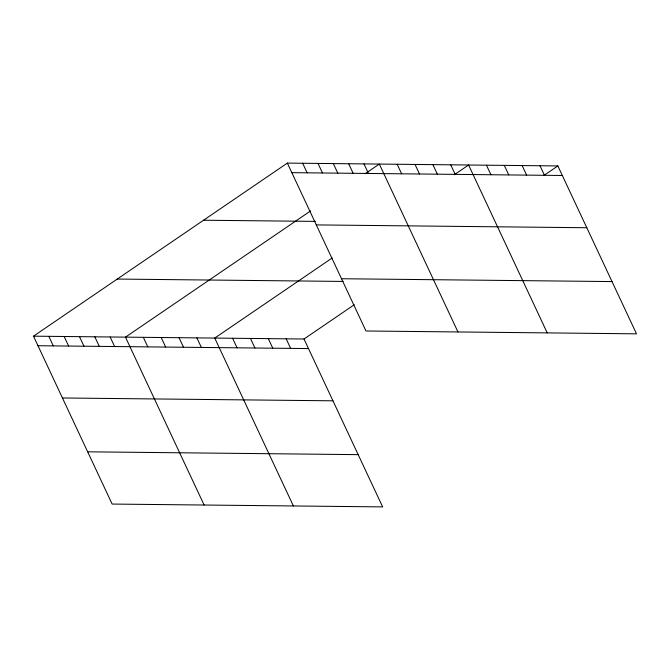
<?xml version="1.0" encoding="UTF-8"?>
<svg xmlns="http://www.w3.org/2000/svg" width="670" height="670" viewBox="0 0 670 670"><rect width="100%" height="100%" fill="white"/><g stroke="black" fill="none" stroke-linecap="round" stroke-linejoin="round"><path stroke-width="1" d="M33.5 336.173L304.012 339.012L382.654 506.897L112.141 504.058L33.5 336.173L287.346 163.103L557.859 165.942L636.5 333.828L365.988 330.988L287.346 163.103M310.629 210.899L125.474 337.144L204.115 505.021M365.075 173.773L379.321 164.066L457.962 331.952M332.169 258.009L214.743 338.074L293.385 505.959M454.344 174.711L468.59 165.004L547.231 332.889M304.012 339.012L354.279 304.741M543.613 175.649L557.859 165.942M291.819 172.659L562.331 175.49M203.571 220.221L315.386 221.393M316.29 224.902L586.811 227.741M341.507 278.737L612.028 281.576M117.267 279.063L343.149 281.434M37.972 345.728L308.493 348.567M62.452 397.98L332.965 400.811M87.67 451.815L358.182 454.645M540.003 165.75L544.476 175.305M522.148 165.565L526.62 175.121M504.292 165.381L508.773 174.929M486.445 165.189L490.917 174.744M450.734 164.82L455.206 174.368M432.879 164.627L437.351 174.183M415.023 164.443L419.504 173.991M397.168 164.251L401.648 173.806M363.986 163.907L368.466 173.463M348.66 163.748L353.132 173.296M333.333 163.589L337.806 173.136M317.999 163.421L322.471 172.977M302.673 163.262L307.145 172.818M286.157 338.827L290.638 348.375M268.31 338.635L272.782 348.191M250.454 338.451L254.927 348.006M232.599 338.266L237.071 347.814M196.888 337.889L201.369 347.445M179.041 337.705L183.513 347.253M161.185 337.512L165.658 347.068M143.33 337.328L147.802 346.876M110.148 336.977L114.62 346.532M94.813 336.817L99.294 346.373M79.487 336.658L83.959 346.214M64.161 336.499L68.633 346.047M48.826 336.34L53.307 345.887"/></g></svg>
